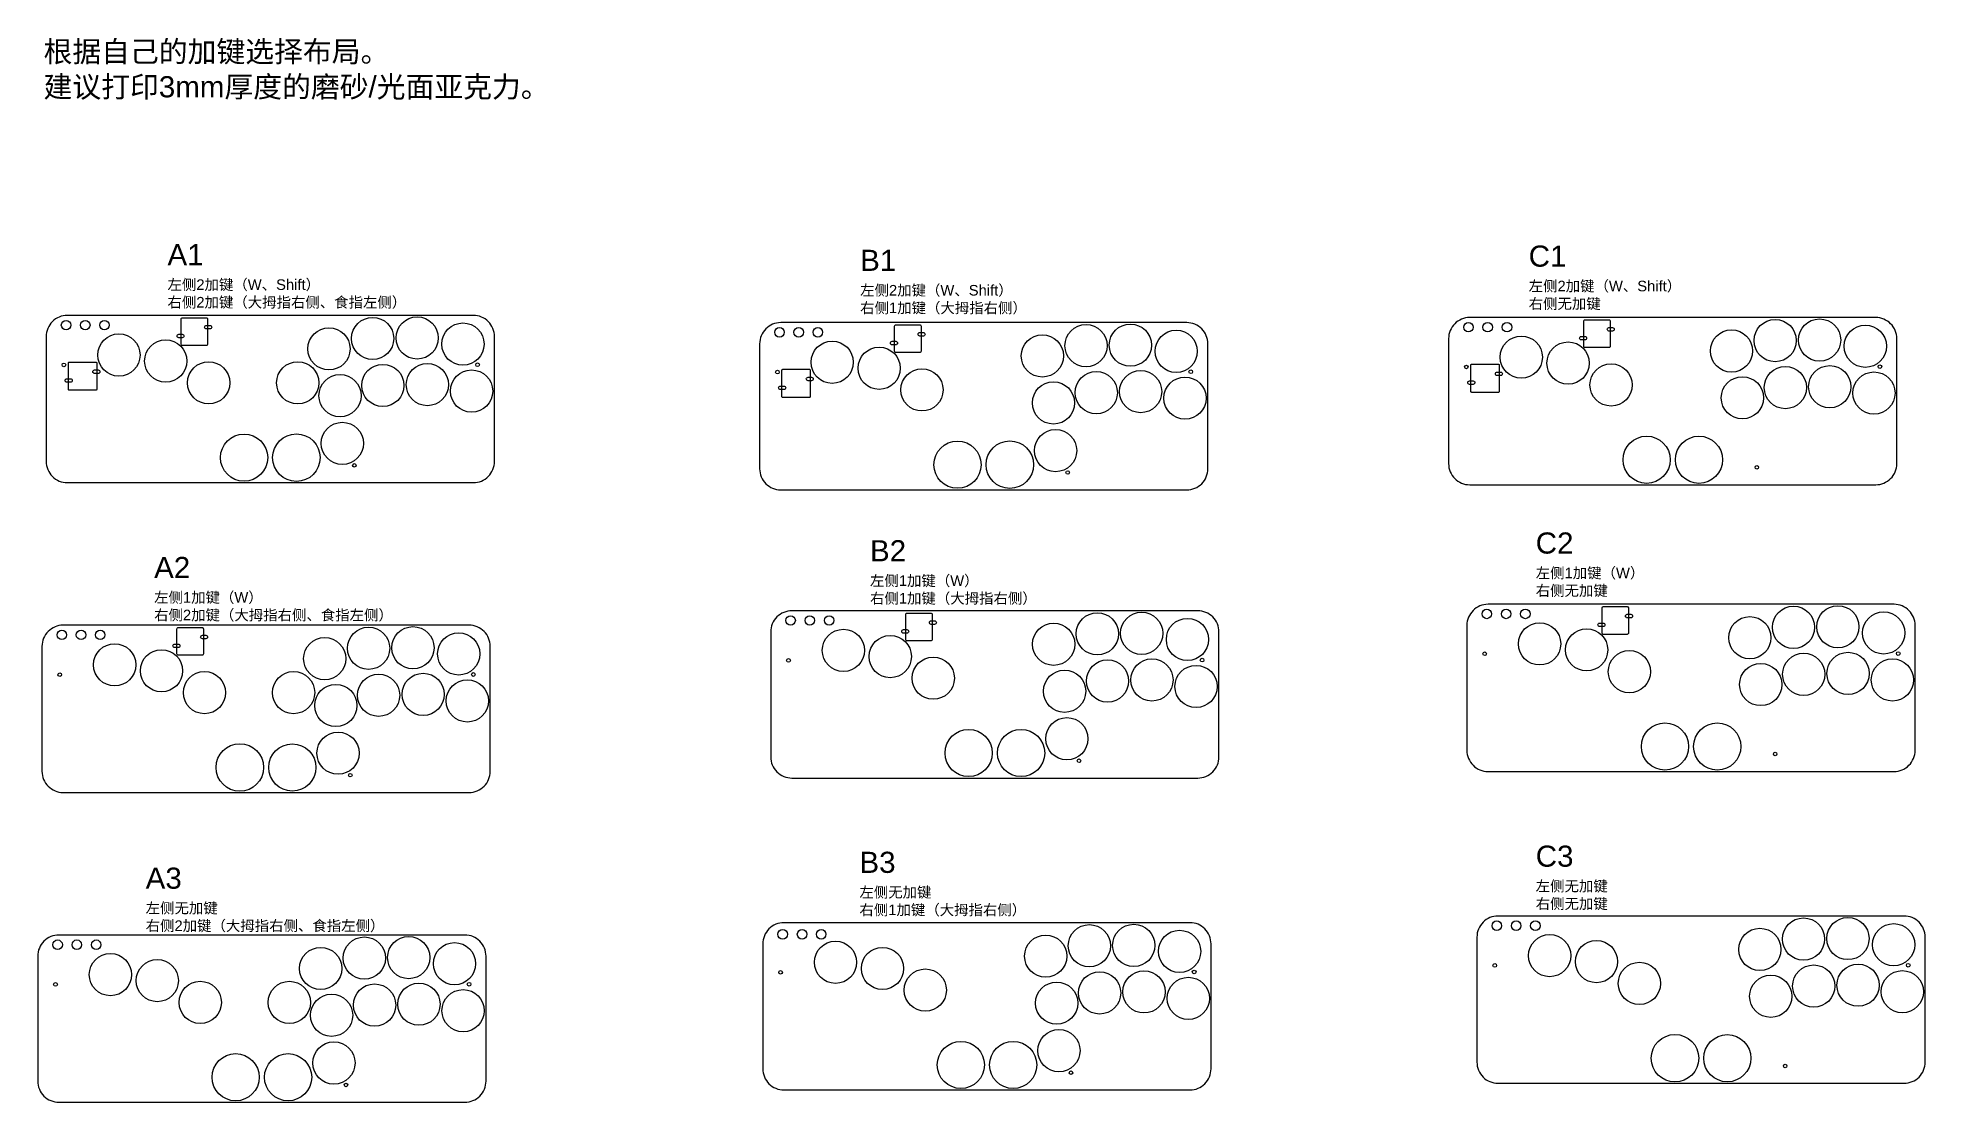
# Model space of a CAD drawing. Header units: millimetres. Extents: x 317 to 1389, y 1602 to 2207.
import ezdxf

# ---------------------------------------------------------------- set-up
doc = ezdxf.new("R2010")
doc.units = ezdxf.units.MM
doc.layers.add('01 外壳', color=7, linetype='Continuous')
doc.layers.add('限位器', color=7, linetype='Continuous')
doc.styles.get("Standard").update_dxf_attribs({"font": 'Arial.ttf'})

msp = doc.modelspace()

# ---------------------------------------------------------------- linework, layer by layer
for points in [[(321.6, 1965.9, 0.414214), (333.6, 1953.9), (564.2, 1953.9, 0.414214), (576.2, 1965.9), (576.2, 2036.9, 0.414214), (564.2, 2048.9), (333.6, 2048.9, 0.414214), (321.6, 2036.9)], [(1118.1, 1964.7, 0.414214), (1130.1, 1952.7), (1360.7, 1952.7, 0.414214), (1372.7, 1964.7), (1372.7, 2035.7, 0.414214), (1360.7, 2047.7), (1130.1, 2047.7, 0.414214), (1118.1, 2035.7)], [(398.1, 2032.8, 0.414214), (398.9, 2032), (412.7, 2032, 0.414214), (413.5, 2032.8), (413.5, 2046.6, 0.414214), (412.7, 2047.4), (398.9, 2047.4, 0.414214), (398.1, 2046.6)], [(726.8, 1961.8, 0.414214), (738.8, 1949.8), (969.4, 1949.8, 0.414214), (981.4, 1961.8), (981.4, 2032.8, 0.414214), (969.4, 2044.8), (738.8, 2044.8, 0.414214), (726.8, 2032.8)], [(803.3, 2028.8, 0.414214), (804.1, 2028), (817.9, 2028, 0.414214), (818.7, 2028.8), (818.7, 2042.6, 0.414214), (817.9, 2043.4), (804.1, 2043.4, 0.414214), (803.3, 2042.6)], [(1194.7, 2031.6, 0.414214), (1195.5, 2030.8), (1209.3, 2030.8, 0.414214), (1210.1, 2031.6), (1210.1, 2045.4, 0.414214), (1209.3, 2046.2), (1195.5, 2046.2, 0.414214), (1194.7, 2045.4)], [(733.1, 1798.1, 0.414214), (745.1, 1786.1), (975.7, 1786.1, 0.414214), (987.7, 1798.1), (987.7, 1869.1, 0.414214), (975.7, 1881.1), (745.1, 1881.1, 0.414214), (733.1, 1869.1)], [(809.6, 1865, 0.414214), (810.4, 1864.2), (824.2, 1864.2, 0.414214), (825, 1865), (825, 1878.8, 0.414214), (824.2, 1879.6), (810.4, 1879.6, 0.414214), (809.6, 1878.8)], [(1128.5, 1801.8, 0.414214), (1140.5, 1789.8), (1371.1, 1789.8, 0.414214), (1383.1, 1801.8), (1383.1, 1872.8, 0.414214), (1371.1, 1884.8), (1140.5, 1884.8, 0.414214), (1128.5, 1872.8)], [(1205.1, 1868.7, 0.414214), (1205.9, 1867.9), (1219.7, 1867.9, 0.414214), (1220.5, 1868.7), (1220.5, 1882.5, 0.414214), (1219.7, 1883.3), (1205.9, 1883.3, 0.414214), (1205.1, 1882.5)], [(319.2, 1789.9, 0.414214), (331.2, 1777.9), (561.8, 1777.9, 0.414214), (573.8, 1789.9), (573.8, 1860.9, 0.414214), (561.8, 1872.9), (331.2, 1872.9, 0.414214), (319.2, 1860.9)], [(395.7, 1856.8, 0.414214), (396.5, 1856), (410.3, 1856, 0.414214), (411.1, 1856.8), (411.1, 1870.6, 0.414214), (410.3, 1871.4), (396.5, 1871.4, 0.414214), (395.7, 1870.6)], [(1134.2, 1624.7, 0.414214), (1146.2, 1612.7), (1376.8, 1612.7, 0.414214), (1388.8, 1624.7), (1388.8, 1695.7, 0.414214), (1376.8, 1707.7), (1146.2, 1707.7, 0.414214), (1134.2, 1695.7)], [(316.8, 1613.9, 0.414214), (328.8, 1601.9), (559.4, 1601.9, 0.414214), (571.4, 1613.9), (571.4, 1684.9, 0.414214), (559.4, 1696.9), (328.8, 1696.9, 0.414214), (316.8, 1684.9)], [(728.6, 1620.9, 0.414214), (740.6, 1608.9), (971.2, 1608.9, 0.414214), (983.2, 1620.9), (983.2, 1691.9, 0.414214), (971.2, 1703.9), (740.6, 1703.9, 0.414214), (728.6, 1691.9)]]:
    msp.add_lwpolyline(points, format="xyb", close=True)
for centre in [(434, 1968.1), (839.2, 1964.1), (1230.6, 1966.9), (1260.3, 1966.9), (845.5, 1800.3), (875.3, 1800.3), (1241, 1804), (1270.7, 1804), (461.4, 1792.1), (1276.4, 1626.9), (429.2, 1616.1), (459, 1616.1), (841.1, 1623.1), (870.8, 1623.1)]:
    msp.add_circle(centre, 13.4)
at = {"transparency": 33554687}
for centre in [(496.6, 1963.7), (1293.2, 1962.6), (901.8, 1959.7), (908.2, 1795.9), (1303.6, 1799.7), (494.3, 1787.7), (903.7, 1618.7), (1309.3, 1622.5), (491.9, 1611.7)]:
    msp.add_circle(centre, 1, dxfattribs=at)
at = {"layer": '01 外壳', "transparency": 33554687}
for centre, radius in [((507, 2035.8), 12), ((532.3, 2036.1), 12), ((332.9, 2043.4), 2.7), ((343.8, 2043.4), 2.7), ((362.9, 2026.4), 12), ((354.7, 2043.4), 2.7), ((482.2, 2029.9), 12), ((558.3, 2032.6), 12), ((738.1, 2039.3), 2.7), ((749, 2039.3), 2.7), ((759.9, 2039.3), 2.7), ((887.4, 2025.9), 12), ((912.2, 2031.7), 12), ((937.4, 2032), 12), ((963.4, 2028.5), 12), ((1129.4, 2042.2), 2.7), ((1140.3, 2042.2), 2.7), ((1159.4, 2025.2), 12), ((1151.3, 2042.2), 2.7), ((1278.8, 2028.7), 12), ((1303.6, 2034.6), 12), ((1328.8, 2034.9), 12), ((1354.8, 2031.4), 12), ((389.5, 2023), 12), ((768, 2022.3), 12), ((794.7, 2018.9), 12), ((1186, 2021.8), 12), ((331.7, 2020.8), 1.05), ((413.9, 2010.6), 12), ((464.5, 2010.6), 12), ((512.8, 2009.1), 12), ((538.1, 2009.6), 12), ((563.2, 2005.9), 12), ((566.6, 2020.9), 1.05), ((736.9, 2016.7), 1.05), ((819, 2006.6), 12), ((918, 2005), 12), ((943.2, 2005.6), 12), ((971.7, 2016.9), 1.05), ((1128.2, 2019.6), 1.05), ((1210.4, 2009.4), 12), ((1309.4, 2007.9), 12), ((1334.6, 2008.4), 12), ((1359.7, 2004.8), 12), ((1363.1, 2019.8), 1.05), ((488.5, 2003.3), 12), ((893.7, 1999.2), 12), ((968.4, 2001.9), 12), ((1285, 2002.1), 12), ((489.8, 1976.2), 12), ((894.9, 1972.1), 12), ((463.7, 1968.1), 13.5), ((868.9, 1964.1), 13.5), ((744.4, 1875.6), 2.7), ((755.3, 1875.6), 2.7), ((766.3, 1875.6), 2.7), ((918.6, 1868), 12), ((943.8, 1868.3), 12), ((969.8, 1864.8), 12), ((1139.8, 1879.3), 2.7), ((1150.8, 1879.3), 2.7), ((1161.7, 1879.3), 2.7), ((1289.2, 1865.8), 12), ((1314, 1871.7), 12), ((1339.2, 1872), 12), ((1365.2, 1868.5), 12), ((330.5, 1867.4), 2.7), ((341.4, 1867.4), 2.7), ((352.3, 1867.4), 2.7), ((479.8, 1853.9), 12), ((504.7, 1859.8), 12), ((529.9, 1860.1), 12), ((555.9, 1856.6), 12), ((774.4, 1858.6), 12), ((801, 1855.1), 12), ((893.8, 1862.1), 12), ((1169.8, 1862.3), 12), ((1196.5, 1858.9), 12), ((360.5, 1850.4), 12), ((387.1, 1847), 12), ((825.4, 1842.8), 12), ((1138.6, 1856.7), 1.05), ((1220.8, 1846.5), 12), ((1319.8, 1845), 12), ((1345, 1845.5), 12), ((1373.5, 1856.8), 1.05), ((329.3, 1844.8), 1.05), ((411.5, 1834.6), 12), ((462.1, 1834.6), 12), ((510.4, 1833.1), 12), ((535.7, 1833.6), 12), ((564.2, 1844.9), 1.05), ((743.2, 1852.9), 1.05), ((900, 1835.4), 12), ((924.4, 1841.2), 12), ((949.6, 1841.8), 12), ((974.7, 1838.1), 12), ((978.1, 1853.1), 1.05), ((1295.4, 1839.2), 12), ((1370.2, 1841.8), 12), ((486.1, 1827.3), 12), ((560.8, 1829.9), 12), ((487.4, 1800.2), 12), ((901.3, 1808.4), 12), ((431.6, 1792.1), 13.5), ((1145.5, 1702.2), 2.7), ((1156.5, 1702.2), 2.7), ((1167.4, 1702.2), 2.7), ((1319.7, 1694.6), 12), ((1344.9, 1694.9), 12), ((328.1, 1691.4), 2.7), ((339, 1691.4), 2.7), ((350, 1691.4), 2.7), ((502.3, 1683.8), 12), ((527.5, 1684.1), 12), ((739.9, 1697.3), 2.7), ((750.9, 1697.3), 2.7), ((761.8, 1697.3), 2.7), ((889.3, 1684.9), 12), ((914.1, 1690.8), 12), ((939.3, 1691), 12), ((965.3, 1687.6), 12), ((1175.5, 1685.2), 12), ((1294.9, 1688.7), 12), ((1370.9, 1691.4), 12), ((358.1, 1674.4), 12), ((477.5, 1677.9), 12), ((553.5, 1680.6), 12), ((769.9, 1681.4), 12), ((796.6, 1677.9), 12), ((1202.1, 1681.8), 12), ((384.7, 1671), 12), ((738.7, 1675.7), 1.05), ((820.9, 1665.6), 12), ((919.9, 1664), 12), ((945.1, 1664.6), 12), ((970.3, 1660.9), 12), ((973.6, 1675.9), 1.05), ((1144.3, 1679.6), 1.05), ((1226.5, 1669.4), 12), ((1301.1, 1662.1), 12), ((1325.5, 1667.9), 12), ((1350.7, 1668.4), 12), ((1375.8, 1664.7), 12), ((1379.2, 1679.7), 1.05), ((326.9, 1668.8), 1.05), ((409.1, 1658.6), 12), ((459.7, 1658.6), 12), ((483.7, 1651.3), 12), ((508.1, 1657.1), 12), ((533.3, 1657.6), 12), ((558.4, 1653.9), 12), ((561.8, 1668.9), 1.05), ((895.5, 1658.2), 12), ((896.8, 1631.2), 12), ((1246.7, 1626.9), 13.5), ((485, 1624.2), 12)]:
    msp.add_circle(centre, radius, dxfattribs=at)
at = {"layer": '限位器', "transparency": 33554687}
for points in [[(395.9, 2037.2, -0.414214), (396.9, 2038.2), (398.9, 2038.2, -0.414214), (399.9, 2037.2), (399.9, 2037.2, -0.414214), (398.9, 2036.2), (396.9, 2036.2, -0.414214), (395.9, 2037.2)], [(411.6, 2042.2, -0.414214), (412.6, 2043.2), (414.6, 2043.2, -0.414214), (415.6, 2042.2), (415.6, 2042.2, -0.414214), (414.6, 2041.2), (412.6, 2041.2, -0.414214), (411.6, 2042.2)], [(816.8, 2038.2, -0.414214), (817.8, 2039.2), (819.8, 2039.2, -0.414214), (820.8, 2038.2), (820.8, 2038.2, -0.414214), (819.8, 2037.2), (817.8, 2037.2, -0.414214), (816.8, 2038.2)], [(1192.5, 2036, -0.414214), (1193.5, 2037), (1195.5, 2037, -0.414214), (1196.5, 2036), (1196.5, 2036, -0.414214), (1195.5, 2035), (1193.5, 2035, -0.414214), (1192.5, 2036)], [(1208.2, 2041, -0.414214), (1209.2, 2042), (1211.2, 2042, -0.414214), (1212.2, 2041), (1212.2, 2041, -0.414214), (1211.2, 2040), (1209.2, 2040, -0.414214), (1208.2, 2041)], [(801.1, 2033.2, -0.414214), (802.1, 2034.2), (804.1, 2034.2, -0.414214), (805.1, 2033.2), (805.1, 2033.2, -0.414214), (804.1, 2032.2), (802.1, 2032.2, -0.414214), (801.1, 2033.2)], [(334.3, 2022, -0.414214), (334.7, 2022.4), (349.9, 2022.4, -0.414214), (350.3, 2022), (350.3, 2006.8, -0.414214), (349.9, 2006.4), (334.7, 2006.4, -0.414214), (334.3, 2006.8)], [(348.1, 2016.9, -0.414214), (349.1, 2017.9), (351.1, 2017.9, -0.414214), (352.1, 2016.9), (352.1, 2016.9, -0.414214), (351.1, 2015.9), (349.1, 2015.9, -0.414214), (348.1, 2016.9)], [(739.5, 2017.9, -0.414214), (739.9, 2018.3), (755.1, 2018.3, -0.414214), (755.5, 2017.9), (755.5, 2002.7, -0.414214), (755.1, 2002.3), (739.9, 2002.3, -0.414214), (739.5, 2002.7)], [(1130.8, 2020.8, -0.414214), (1131.2, 2021.2), (1146.4, 2021.2, -0.414214), (1146.8, 2020.8), (1146.8, 2005.6, -0.414214), (1146.4, 2005.2), (1131.2, 2005.2, -0.414214), (1130.8, 2005.6)], [(1144.7, 2015.7, -0.414214), (1145.7, 2016.7), (1147.7, 2016.7, -0.414214), (1148.7, 2015.7), (1148.7, 2015.7, -0.414214), (1147.7, 2014.7), (1145.7, 2014.7, -0.414214), (1144.7, 2015.7)], [(332.4, 2011.9, -0.414214), (333.4, 2012.9), (335.4, 2012.9, -0.414214), (336.4, 2011.9), (336.4, 2011.9, -0.414214), (335.4, 2010.9), (333.4, 2010.9, -0.414214), (332.4, 2011.9)], [(737.6, 2007.8, -0.414214), (738.6, 2008.8), (740.6, 2008.8, -0.414214), (741.6, 2007.8), (741.6, 2007.8, -0.414214), (740.6, 2006.8), (738.6, 2006.8, -0.414214), (737.6, 2007.8)], [(753.3, 2012.8, -0.414214), (754.3, 2013.8), (756.3, 2013.8, -0.414214), (757.3, 2012.8), (757.3, 2012.8, -0.414214), (756.3, 2011.8), (754.3, 2011.8, -0.414214), (753.3, 2012.8)], [(1129, 2010.7, -0.414214), (1130, 2011.7), (1132, 2011.7, -0.414214), (1133, 2010.7), (1133, 2010.7, -0.414214), (1132, 2009.7), (1130, 2009.7, -0.414214), (1129, 2010.7)], [(1218.6, 1878.1, -0.414214), (1219.6, 1879.1), (1221.6, 1879.1, -0.414214), (1222.6, 1878.1), (1222.6, 1878.1, -0.414214), (1221.6, 1877.1), (1219.6, 1877.1, -0.414214), (1218.6, 1878.1)], [(409.3, 1866.2, -0.414214), (410.3, 1867.2), (412.3, 1867.2, -0.414214), (413.3, 1866.2), (413.3, 1866.2, -0.414214), (412.3, 1865.2), (410.3, 1865.2, -0.414214), (409.3, 1866.2)], [(807.5, 1869.4, -0.414214), (808.5, 1870.4), (810.5, 1870.4, -0.414214), (811.5, 1869.4), (811.5, 1869.4, -0.414214), (810.5, 1868.4), (808.5, 1868.4, -0.414214), (807.5, 1869.4)], [(823.2, 1874.4, -0.414214), (824.2, 1875.4), (826.2, 1875.4, -0.414214), (827.2, 1874.4), (827.2, 1874.4, -0.414214), (826.2, 1873.4), (824.2, 1873.4, -0.414214), (823.2, 1874.4)], [(1202.9, 1873.1, -0.414214), (1203.9, 1874.1), (1205.9, 1874.1, -0.414214), (1206.9, 1873.1), (1206.9, 1873.1, -0.414214), (1205.9, 1872.1), (1203.9, 1872.1, -0.414214), (1202.9, 1873.1)], [(393.6, 1861.2, -0.414214), (394.6, 1862.2), (396.6, 1862.2, -0.414214), (397.6, 1861.2), (397.6, 1861.2, -0.414214), (396.6, 1860.2), (394.6, 1860.2, -0.414214), (393.6, 1861.2)]]:
    msp.add_lwpolyline(points, format="xyb", close=True, dxfattribs=at)

# ---------------------------------------------------------------- texts
at = {"char_height": 6, "attachment_point": 1}
for s, width, heights, insert in [('\\pxql;{\\fArial Unicode MS|b0|i0|c134|p0;\\H2x;根据自己的加键选择布局。\\P建议打印3mm厚度的磨砂/光面亚克力。}', 353.833, [52], (320.1, 2204.8)), ('\\pxql;{\\fArial Unicode MS|b0|i0|c0|p0;\\H2x;A1\\fArial Unicode MS|b0|i0|c134|p0;\\H0.5x;\\P左侧2加键（W、Shift）\\P右侧2加键（大拇指右侧、食指左侧）}', 173.241, [38.7], (390.5, 2089.4)), ('\\pxql;{\\fArial Unicode MS|b0|i0|c134|p0;\\H2x;B1\\P\\H0.5x;左侧2加键（W、Shift）\\P右侧1加键（大拇指右侧）}', 173.241, [38.7], (783.9, 2086.2)), ('\\pxql;{\\fArial Unicode MS|b0|i0|c134|p0;\\H2x;C1\\P\\H0.5x;左侧2加键（W、Shift）\\P右侧无加键}', 173.241, [38.7], (1163.6, 2088.6)), ('\\pxql;{\\fArial Unicode MS|b0|i0|c134|p0;\\H2x;B2\\P\\H0.5x;左侧1加键（W）\\P右侧1加键（大拇指右侧）}', 173.241, [38.7], (789.5, 1921.2)), ('\\pxql;{\\fArial Unicode MS|b0|i0|c134|p0;\\H2x;C2\\P\\H0.5x;左侧1加键（W）\\P右侧无加键}', 173.241, [38.7], (1167.6, 1925.6)), ('\\pxql;{\\fArial Unicode MS|b0|i0|c0|p0;\\H2x;A\\fArial Unicode MS|b0|i0|c134|p0;2\\P\\H0.5x;左侧1加键（W）\\P右侧2加键（大拇指右侧、食指左侧）}', 173.241, [38.7], (382.9, 1911.7)), ('\\pxql;{\\fArial Unicode MS|b0|i0|c134|p0;\\H2x;C3\\H0.5x;\\P左侧无加键\\P右侧无加键}', 173.241, [38.7], (1167.6, 1747.7)), ('\\pxql;{\\fArial Unicode MS|b0|i0|c134|p0;\\H2x;B3\\P\\H0.5x;左侧无加键\\P右侧1加键（大拇指右侧）}', 173.241, [38.7], (783.5, 1744.2)), ('\\pxql;{\\fArial Unicode MS|b0|i0|c0|p0;\\H2x;A\\fArial Unicode MS|b0|i0|c134|p0;3\\P\\H0.5x;左侧无加键\\P右侧2加键（大拇指右侧、食指左侧）}', 173.241, [38.7], (378.1, 1735.2))]:
    msp.add_mtext_dynamic_manual_height_columns(s, width=width, gutter_width=12.5, heights=heights, dxfattribs=dict(at, insert=insert))

doc.saveas('drawing.dxf')
